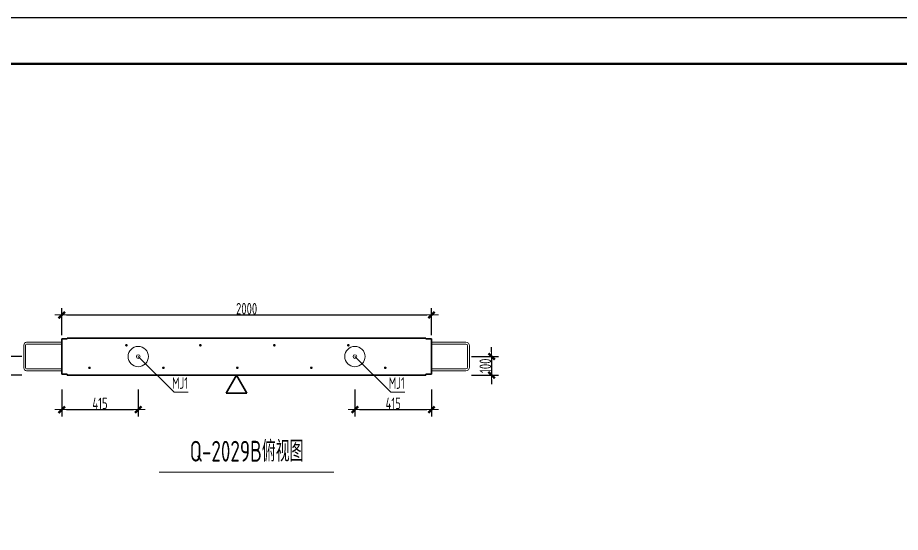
# Model space of a CAD drawing. Extents: x -85320 to 1679916, y -1321939 to 627.
# Drawn here: x 1211000 to 1230097, y -837016 to -825871 of the extents above; entities that cross this region are included whole.
import ezdxf
from ezdxf.enums import TextEntityAlignment as Align

# ---------------------------------------------------------------- set-up
doc = ezdxf.new("R2010")
doc.units = 0
doc.header["$LTSCALE"] = 1000
for name, color, linetype in [('BORDER', 7, 'Continuous'), ('打印线框', 7, 'Continuous'), ('拉模', 7, 'Continuous')]:
    doc.layers.add(name, color=color, linetype=linetype)
for name, color, linetype, lineweight in [('直线', 7, 'Continuous', 18), ('预制墙图名', 7, 'Continuous', 18), ('预制墙埋件', 8, 'Continuous', 18), ('预制墙墙身水平筋', 130, 'Continuous', 18), ('预制墙墙身纵向受力筋', 1, 'Continuous', 18), ('预制墙详图标注', 3, 'Continuous', 18), ('预制墙详图轮廓', 3, 'Continuous', 35)]:
    doc.layers.add(name, color=color, linetype=linetype, lineweight=lineweight)
doc.styles.add('样式 1', font='yjkeng.shx', dxfattribs={"width": 0.7, "bigfont": 'yjkchn.shx'})
doc.styles.add('样式 2', font='yjkeng.shx', dxfattribs={"width": 0.7, "bigfont": 'yjkchn.shx'})
doc.dimstyles.new('盈建科结构', dxfattribs={"dimscale": 100, "dimtxt": 2.5, "dimasz": 1, "dimexe": 1.5, "dimexo": 0.625, "dimgap": 0.1, "dimtad": 1, "dimdec": 0, "dimrnd": 1, "dimzin": 0, "dimdsep": 46, "dimtxsty": '样式 1', "dimblk": '_yjkbk', "dimblk1": 'ARCHTICK', "dimblk2": 'ARCHTICK', "dimcen": 0.09, "dimadec": 0, "dimazin": 0, "dimtfac": 1, "dimtdec": 4, "dimtix": 1, "dimtmove": 2, "dimatfit": 3, "dimfxl": 1, "dimtolj": 1, "dimtzin": 0, "dimarcsym": 0})

# ---------------------------------------------------------------- blocks, each defined once
blk = doc.blocks.new('_yjkbk')
blk.add_line((-1, 0), (1.5, 0))
blk.add_lwpolyline([(-0.7, -0.7, 0.5, 0.5, 0), (0.7, 0.7, 0.5, 0.5, 0)], format="xyseb")
blk = doc.blocks.new('*D558')
at = {"layer": 'Defpoints', "color": 0, "transparency": 16777216}
for p in [(1211154, -833209), (1210654, -833609), (1211154, -833609)]:
    blk.add_point(p, dxfattribs=at)
at = {"layer": '预制墙详图标注', "color": 0, "lineweight": -2, "transparency": 16777216}
for p, q in [((1210654, -833109), (1210654, -833009)), ((1211091, -833209), (1210504, -833209)), ((1210654, -833209), (1210654, -833609)), ((1211091, -833609), (1210504, -833609)), ((1210654, -833709), (1210654, -833809))]:
    blk.add_line(p, q, dxfattribs=at)
at = {"layer": '预制墙详图标注', "color": 0, "lineweight": -2, "transparency": 16777216, "xscale": 100, "yscale": 100, "zscale": 100}
for p, rotation in [((1210654, -833209), 270), ((1210654, -833609), 90)]:
    blk.add_blockref('_yjkbk', p, dxfattribs=dict(at, rotation=rotation))
at = {"layer": '预制墙详图标注', "color": 0, "transparency": 16777216, "insert": (1210644, -833409), "char_height": 250, "attachment_point": 8, "rotation": 90, "style": '样式 1'}
blk.add_mtext('\\A1;100', dxfattribs=at)
blk = doc.blocks.new('_ArchTick')
at = {"color": 0, "linetype": 'ByBlock', "const_width": 0.4}
blk.add_lwpolyline([(-0.5, -0.5), (0.5, 0.5)], dxfattribs=at)
blk = doc.blocks.new('*D559')
at = {"layer": 'Defpoints', "color": 0, "transparency": 16777216}
for p in [(1220754, -833209), (1220754, -833609), (1221254, -833609)]:
    blk.add_point(p, dxfattribs=at)
at = {"layer": '预制墙详图标注', "color": 0, "lineweight": -2, "transparency": 16777216}
for p, q in [((1221254, -833109), (1221254, -833009)), ((1220816, -833209), (1221404, -833209)), ((1221254, -833209), (1221254, -833609)), ((1220816, -833609), (1221404, -833609)), ((1221254, -833709), (1221254, -833809))]:
    blk.add_line(p, q, dxfattribs=at)
at = {"layer": '预制墙详图标注', "color": 0, "lineweight": -2, "transparency": 16777216, "xscale": 100, "yscale": 100, "zscale": 100}
for p, rotation in [((1221254, -833209), 270), ((1221254, -833609), 90)]:
    blk.add_blockref('_yjkbk', p, dxfattribs=dict(at, rotation=rotation))
at = {"layer": '预制墙详图标注', "color": 0, "transparency": 16777216, "insert": (1221244, -833409), "char_height": 250, "attachment_point": 8, "rotation": 90, "style": '样式 1'}
blk.add_mtext('\\A1;100', dxfattribs=at)
blk = doc.blocks.new('*D560')
at = {"layer": 'Defpoints', "color": 0, "transparency": 16777216}
for p in [(1211954, -833859), (1213610, -833859), (1213610, -834359)]:
    blk.add_point(p, dxfattribs=at)
at = {"layer": '预制墙详图标注', "color": 0, "lineweight": -2, "transparency": 16777216}
for p, q in [((1211954, -833921), (1211954, -834509)), ((1213610, -833921), (1213610, -834509)), ((1212054, -834359), (1213510, -834359))]:
    blk.add_line(p, q, dxfattribs=at)
at = {"layer": '预制墙详图标注', "color": 0, "lineweight": -2, "transparency": 16777216, "xscale": 100, "yscale": 100, "zscale": 100, "rotation": 180}
blk.add_blockref('_yjkbk', (1211954, -834359), dxfattribs=at)
at = {"layer": '预制墙详图标注', "color": 0, "lineweight": -2, "transparency": 16777216, "xscale": 100, "yscale": 100, "zscale": 100}
blk.add_blockref('_yjkbk', (1213610, -834359), dxfattribs=at)
at = {"layer": '预制墙详图标注', "color": 0, "transparency": 16777216, "insert": (1212782, -834349), "char_height": 250, "attachment_point": 8, "style": '样式 1'}
blk.add_mtext('\\A1;415', dxfattribs=at)
blk = doc.blocks.new('*D561')
at = {"layer": 'Defpoints', "color": 0, "transparency": 16777216}
for p in [(1218298, -833859), (1219954, -833859), (1219954, -834359)]:
    blk.add_point(p, dxfattribs=at)
at = {"layer": '预制墙详图标注', "color": 0, "lineweight": -2, "transparency": 16777216}
for p, q in [((1218298, -833921), (1218298, -834509)), ((1219954, -833921), (1219954, -834509)), ((1218398, -834359), (1219854, -834359))]:
    blk.add_line(p, q, dxfattribs=at)
at = {"layer": '预制墙详图标注', "color": 0, "lineweight": -2, "transparency": 16777216, "xscale": 100, "yscale": 100, "zscale": 100, "rotation": 180}
blk.add_blockref('_yjkbk', (1218298, -834359), dxfattribs=at)
at = {"layer": '预制墙详图标注', "color": 0, "lineweight": -2, "transparency": 16777216, "xscale": 100, "yscale": 100, "zscale": 100}
blk.add_blockref('_yjkbk', (1219954, -834359), dxfattribs=at)
at = {"layer": '预制墙详图标注', "color": 0, "transparency": 16777216, "insert": (1219126, -834349), "char_height": 250, "attachment_point": 8, "style": '样式 1'}
blk.add_mtext('\\A1;415', dxfattribs=at)
blk = doc.blocks.new('*D562')
at = {"layer": 'Defpoints', "color": 0, "transparency": 16777216}
for p in [(1219954, -832309), (1211954, -832809), (1219954, -832809)]:
    blk.add_point(p, dxfattribs=at)
at = {"layer": '预制墙详图标注', "color": 0, "lineweight": -2, "transparency": 16777216}
for p, q in [((1211954, -832746), (1211954, -832159)), ((1219954, -832746), (1219954, -832159)), ((1212054, -832309), (1219854, -832309))]:
    blk.add_line(p, q, dxfattribs=at)
at = {"layer": '预制墙详图标注', "color": 0, "lineweight": -2, "transparency": 16777216, "xscale": 100, "yscale": 100, "zscale": 100, "rotation": 180}
blk.add_blockref('_yjkbk', (1211954, -832309), dxfattribs=at)
at = {"layer": '预制墙详图标注', "color": 0, "lineweight": -2, "transparency": 16777216, "xscale": 100, "yscale": 100, "zscale": 100}
blk.add_blockref('_yjkbk', (1219954, -832309), dxfattribs=at)
at = {"layer": '预制墙详图标注', "color": 0, "transparency": 16777216, "insert": (1215954, -832299), "char_height": 250, "attachment_point": 8, "style": '样式 1'}
blk.add_mtext('\\A1;2000', dxfattribs=at)
blk = doc.blocks.new('图框1')
at = {"layer": 'BORDER', "const_width": 50}
blk.add_lwpolyline([(1377779, -823089), (1377779, -783089), (1433679, -783089), (1433679, -823089)], close=True, dxfattribs=at)
blk = doc.blocks.new('闭口左')
at = {"layer": '预制墙墙身水平筋', "color": 4}
for p, q in [((1032894, -832503), (1032894, -832999)), ((1032934, -832503), (1032934, -832999))]:
    blk.add_line(p, q, dxfattribs=at)
at = {"layer": '预制墙墙身水平筋', "lineweight": 18}
for p, q in [((1032954, -832443), (1033714, -832443)), ((1032954, -832443), (1033714, -832443)), ((1032954, -832443), (1033714, -832443)), ((1032954, -832443), (1033714, -832443)), ((1032954, -832443), (1033714, -832443)), ((1032954, -832443), (1033714, -832443)), ((1032954, -832443), (1033714, -832443)), ((1032954, -832443), (1033714, -832443)), ((1032954, -832443), (1033714, -832443)), ((1032954, -832443), (1033714, -832443)), ((1032954, -832443), (1033714, -832443)), ((1032954, -832443), (1033714, -832443)), ((1032954, -832443), (1033714, -832443)), ((1032954, -832443), (1033714, -832443)), ((1032954, -832443), (1033714, -832443)), ((1033714, -832483), (1032954, -832483)), ((1033714, -832483), (1032954, -832483)), ((1033714, -832483), (1032954, -832483)), ((1033714, -832483), (1032954, -832483)), ((1033714, -832483), (1032954, -832483)), ((1033714, -832483), (1032954, -832483)), ((1033714, -832483), (1032954, -832483)), ((1033714, -832483), (1032954, -832483)), ((1033714, -832483), (1032954, -832483)), ((1033714, -832483), (1032954, -832483)), ((1033714, -832483), (1032954, -832483)), ((1033714, -832483), (1032954, -832483)), ((1033714, -832483), (1032954, -832483)), ((1033714, -832483), (1032954, -832483)), ((1033714, -832483), (1032954, -832483)), ((1032954, -833019), (1033714, -833019)), ((1033714, -833059), (1032954, -833059))]:
    blk.add_line(p, q, dxfattribs=at)
for centre, radius, start, end in [((1032954, -832503), 60, 90, 180), ((1032954, -832503), 60, 90, 180), ((1032954, -832503), 60, 90, 180), ((1032954, -832503), 60, 90, 180), ((1032954, -832503), 60, 90, 180), ((1032954, -832503), 60, 90, 180), ((1032954, -832503), 60, 90, 180), ((1032954, -832503), 60, 90, 180), ((1032954, -832503), 60, 90, 180), ((1032954, -832503), 60, 90, 180), ((1032954, -832503), 60, 90, 180), ((1032954, -832503), 60, 90, 180), ((1032954, -832503), 60, 90, 180), ((1032954, -832503), 60, 90, 180), ((1032954, -832503), 20, 90, 180), ((1032954, -832503), 20, 90, 180), ((1032954, -832503), 20, 90, 180), ((1032954, -832503), 20, 90, 180), ((1032954, -832503), 20, 90, 180), ((1032954, -832503), 20, 90, 180), ((1032954, -832503), 20, 90, 180), ((1032954, -832503), 20, 90, 180), ((1032954, -832503), 20, 90, 180), ((1032954, -832503), 20, 90, 180), ((1032954, -832503), 20, 90, 180), ((1032954, -832503), 20, 90, 180), ((1032954, -832503), 20, 90, 180), ((1032954, -832503), 20, 90, 180), ((1032954, -832999), 60, 180, 270), ((1032954, -832999), 20, 180, 270)]:
    blk.add_arc(centre, radius, start, end, dxfattribs=at)
blk = doc.blocks.new('闭口右')
at = {"layer": '预制墙墙身水平筋', "lineweight": 18}
for p, q in [((1039314, -832443), (1040058, -832443)), ((1039314, -832443), (1040058, -832443)), ((1039314, -832443), (1040058, -832443)), ((1039314, -832443), (1040058, -832443)), ((1039314, -832443), (1040058, -832443)), ((1039314, -832443), (1040058, -832443)), ((1039314, -832443), (1040058, -832443)), ((1039314, -832443), (1040058, -832443)), ((1039314, -832443), (1040058, -832443)), ((1039314, -832443), (1040058, -832443)), ((1039314, -832443), (1040058, -832443)), ((1039314, -832443), (1040058, -832443)), ((1039314, -832443), (1040058, -832443)), ((1039314, -832443), (1040058, -832443)), ((1039314, -832443), (1040058, -832443)), ((1040058, -832483), (1039314, -832483)), ((1040058, -832483), (1039314, -832483)), ((1040058, -832483), (1039314, -832483)), ((1040058, -832483), (1039314, -832483)), ((1040058, -832483), (1039314, -832483)), ((1040058, -832483), (1039314, -832483)), ((1040058, -832483), (1039314, -832483)), ((1040058, -832483), (1039314, -832483)), ((1040058, -832483), (1039314, -832483)), ((1040058, -832483), (1039314, -832483)), ((1040058, -832483), (1039314, -832483)), ((1040058, -832483), (1039314, -832483)), ((1040058, -832483), (1039314, -832483)), ((1040058, -832483), (1039314, -832483)), ((1040058, -832483), (1039314, -832483)), ((1040094, -832548), (1040094, -832519)), ((1040094, -832548), (1040094, -832519)), ((1040094, -832548), (1040094, -832519)), ((1040094, -832548), (1040094, -832519)), ((1040094, -832548), (1040094, -832519)), ((1040094, -832548), (1040094, -832519)), ((1040094, -832548), (1040094, -832519)), ((1040094, -832548), (1040094, -832519)), ((1040094, -832548), (1040094, -832519)), ((1040094, -832548), (1040094, -832519)), ((1040094, -832548), (1040094, -832519)), ((1040094, -832548), (1040094, -832519)), ((1040094, -832548), (1040094, -832519)), ((1040094, -832548), (1040094, -832519)), ((1040094, -832548), (1040094, -832519)), ((1040134, -832519), (1040134, -832548)), ((1040134, -832519), (1040134, -832548)), ((1040134, -832519), (1040134, -832548)), ((1040134, -832519), (1040134, -832548)), ((1040134, -832519), (1040134, -832548)), ((1040134, -832519), (1040134, -832548)), ((1040134, -832519), (1040134, -832548)), ((1040134, -832519), (1040134, -832548)), ((1040134, -832519), (1040134, -832548)), ((1040134, -832519), (1040134, -832548)), ((1040134, -832519), (1040134, -832548)), ((1040134, -832519), (1040134, -832548)), ((1040134, -832519), (1040134, -832548)), ((1040134, -832519), (1040134, -832548)), ((1040134, -832519), (1040134, -832548)), ((1039314, -833019), (1040058, -833019)), ((1039314, -833019), (1040058, -833019)), ((1039314, -833019), (1040058, -833019)), ((1039314, -833019), (1040058, -833019)), ((1039314, -833019), (1040058, -833019)), ((1039314, -833019), (1040058, -833019)), ((1039314, -833019), (1040058, -833019)), ((1039314, -833019), (1040058, -833019)), ((1039314, -833019), (1040058, -833019)), ((1039314, -833019), (1040058, -833019)), ((1039314, -833019), (1040058, -833019)), ((1039314, -833019), (1040058, -833019)), ((1039314, -833019), (1040058, -833019)), ((1039314, -833019), (1040058, -833019)), ((1039314, -833019), (1040058, -833019)), ((1040058, -833059), (1039314, -833059))]:
    blk.add_line(p, q, dxfattribs=at)
at = {"layer": '预制墙墙身水平筋', "color": 4}
for p, q in [((1040094, -832519), (1040094, -832982)), ((1040134, -832519), (1040134, -832982))]:
    blk.add_line(p, q, dxfattribs=at)
at = {"layer": '预制墙墙身水平筋', "lineweight": 18}
for centre, radius, start, end in [((1040058, -832519), 76.6, 360, 90), ((1040058, -832519), 76.6, 360, 90), ((1040058, -832519), 76.6, 360, 90), ((1040058, -832519), 76.6, 360, 90), ((1040058, -832519), 76.6, 360, 90), ((1040058, -832519), 76.6, 360, 90), ((1040058, -832519), 76.6, 360, 90), ((1040058, -832519), 76.6, 360, 90), ((1040058, -832519), 76.6, 360, 90), ((1040058, -832519), 76.6, 360, 90), ((1040058, -832519), 76.6, 360, 90), ((1040058, -832519), 76.6, 360, 90), ((1040058, -832519), 76.6, 360, 90), ((1040058, -832519), 76.6, 360, 90), ((1040058, -832519), 36.6, 360, 90), ((1040058, -832519), 36.6, 360, 90), ((1040058, -832519), 36.6, 360, 90), ((1040058, -832519), 36.6, 360, 90), ((1040058, -832519), 36.6, 360, 90), ((1040058, -832519), 36.6, 360, 90), ((1040058, -832519), 36.6, 360, 90), ((1040058, -832519), 36.6, 360, 90), ((1040058, -832519), 36.6, 360, 90), ((1040058, -832519), 36.6, 360, 90), ((1040058, -832519), 36.6, 360, 90), ((1040058, -832519), 36.6, 360, 90), ((1040058, -832519), 36.6, 360, 90), ((1040058, -832519), 36.6, 360, 90), ((1040058, -832982), 36.6, 270, 0), ((1040058, -832982), 76.6, 270, 0), ((1040058, -832982), 36.6, 270, 0), ((1040058, -832982), 76.6, 270, 0), ((1040058, -832982), 36.6, 270, 0), ((1040058, -832982), 76.6, 270, 0), ((1040058, -832982), 36.6, 270, 0), ((1040058, -832982), 76.6, 270, 0), ((1040058, -832982), 36.6, 270, 0), ((1040058, -832982), 76.6, 270, 0), ((1040058, -832982), 36.6, 270, 0), ((1040058, -832982), 76.6, 270, 0), ((1040058, -832982), 36.6, 270, 0), ((1040058, -832982), 76.6, 270, 0), ((1040058, -832982), 36.6, 270, 0), ((1040058, -832982), 76.6, 270, 0), ((1040058, -832982), 36.6, 270, 0), ((1040058, -832982), 76.6, 270, 0), ((1040058, -832982), 36.6, 270, 0), ((1040058, -832982), 76.6, 270, 0), ((1040058, -832982), 36.6, 270, 0), ((1040058, -832982), 76.6, 270, 0), ((1040058, -832982), 36.6, 270, 0), ((1040058, -832982), 76.6, 270, 0), ((1040058, -832982), 36.6, 270, 0), ((1040058, -832982), 76.6, 270, 0), ((1040058, -832982), 36.6, 270, 0), ((1040058, -832982), 76.6, 270, 0)]:
    blk.add_arc(centre, radius, start, end, dxfattribs=at)

msp = doc.modelspace()

# ---------------------------------------------------------------- linework, layer by layer
at = {"layer": '打印线框', "color": 1}
msp.add_lwpolyline([(1201739.778, -867870.962), (1201739.778, -825870.962), (1261139.778, -825870.962), (1261139.778, -867870.962)], close=True, dxfattribs=at)
at = {"layer": '直线', "lineweight": 18}
for points in [[(1213609.678, -833208.638), (1214384.678, -833983.638), (1214687.562, -833983.638)], [(1218297.678, -833208.638), (1219072.678, -833983.638), (1219375.562, -833983.638)]]:
    msp.add_lwpolyline(points, dxfattribs=at)
at = {"layer": '预制墙图名', "lineweight": 18}
msp.add_line((1214064.418, -835715.154), (1217842.937, -835715.154), dxfattribs=at)
at = {"layer": '预制墙埋件', "lineweight": 18}
for centre, radius in [((1213609.678, -833208.638), 220), ((1218297.678, -833208.638), 220), ((1213609.678, -833208.638), 40), ((1218297.678, -833208.638), 40)]:
    msp.add_circle(centre, radius, dxfattribs=at)
at = {"layer": '预制墙墙身纵向受力筋', "lineweight": 18, "const_width": 28}
for points in [[(1213367.678, -832964.638, 1), (1213339.678, -832964.638, 1)], [(1214967.678, -832964.638, 1), (1214939.678, -832964.638, 1)], [(1216567.678, -832964.638, 1), (1216539.678, -832964.638, 1)], [(1218167.678, -832964.638, 1), (1218139.678, -832964.638, 1)], [(1212567.678, -833452.638, 1), (1212539.678, -833452.638, 1)], [(1214167.678, -833452.638, 1), (1214139.678, -833452.638, 1)], [(1215767.678, -833452.638, 1), (1215739.678, -833452.638, 1)], [(1217367.678, -833452.638, 1), (1217339.678, -833452.638, 1)], [(1218967.678, -833452.638, 1), (1218939.678, -833452.638, 1)]]:
    msp.add_lwpolyline(points, format="xyb", close=True, dxfattribs=at)
at = {"layer": '预制墙详图标注', "lineweight": 35}
for p, q in [((1215734.678, -833608.638), (1215509.678, -833998.35)), ((1215734.678, -833608.638), (1215959.678, -833998.35)), ((1215509.678, -833998.35), (1215959.678, -833998.35))]:
    msp.add_line(p, q, dxfattribs=at)
at = {"layer": '预制墙详图轮廓', "lineweight": 35}
for p, q in [((1212073.678, -832808.638), (1219833.678, -832808.638)), ((1212073.678, -832828.638), (1212073.678, -832808.638)), ((1219833.678, -832808.638), (1219833.678, -832828.638)), ((1211953.678, -833588.638), (1211953.678, -832828.638)), ((1211953.678, -832828.638), (1212073.678, -832828.638)), ((1219833.678, -832828.638), (1219953.678, -832828.638)), ((1219953.678, -832828.638), (1219953.678, -833588.638)), ((1212073.678, -833588.638), (1211953.678, -833588.638)), ((1212073.678, -833608.638), (1212073.678, -833588.638)), ((1212073.678, -833608.638), (1219833.678, -833608.638)), ((1219953.678, -833588.638), (1219833.678, -833588.638)), ((1219833.678, -833588.638), (1219833.678, -833608.638))]:
    msp.add_line(p, q, dxfattribs=at)

# ---------------------------------------------------------------- block references
at = {"layer": '拉模', "color": 3}
msp.add_blockref('图框1', (-173539.171, -43782.267), dxfattribs=at)
at = {"layer": '预制墙墙身水平筋', "color": 4}
for name, p in [('闭口左', (178239.307, -457.79)), ('闭口右', (180639.307, -457.79))]:
    msp.add_blockref(name, p, dxfattribs=at)

# ---------------------------------------------------------------- texts
at = {"layer": '直线', "linetype": 'Continuous', "style": '样式 1', "width": 0.7}
for p in [(1214687.562, -833983.638), (1219375.562, -833983.638)]:
    msp.add_text('MJ1', height=250, dxfattribs=at).set_placement(p, align=Align.BOTTOM_RIGHT)
at = {"layer": '预制墙图名', "linetype": 'Continuous', "style": '样式 2', "width": 0.7}
msp.add_text('Q-2029B俯视图', height=450, dxfattribs=at).set_placement((1215953.678, -835618.638), align=Align.BOTTOM_CENTER)

# ---------------------------------------------------------------- dimensions: what is measured, and where the dimension line sits
at = {"layer": '预制墙详图标注'}
for p1, p2, distance, picture, middle in [((1211953.678, -832808.638), (1219953.678, -832808.638), 500, '*D562', (1215953.678, -832173.638)), ((1211153.678, -833208.638), (1211153.678, -833608.638), -500, '*D558', (1210518.678, -833408.638)), ((1220753.678, -833208.638), (1220753.678, -833608.638), 500, '*D559', (1221118.678, -833408.638)), ((1211953.678, -833858.638), (1213609.678, -833858.638), -500, '*D560', (1212781.678, -834223.638)), ((1218297.678, -833858.638), (1219953.678, -833858.638), -500, '*D561', (1219125.678, -834223.638))]:
    dim = msp.add_aligned_dim(p1=p1, p2=p2, distance=distance, dimstyle='盈建科结构', override={"dimscale": 100, "dimtxt": 2.5, "dimasz": 1, "dimexe": 1.5, "dimexo": 0.625, "dimgap": 0.1, "dimtad": 1, "dimlfac": 0.25, "dimrnd": 5, "dimdle": 0, "dimtix": 1, "dimfxlon": 0}, dxfattribs=at)
    dim.commit()
    dim.dimension.update_dxf_attribs({"geometry": picture, "text_midpoint": middle})

doc.saveas('drawing.dxf')
